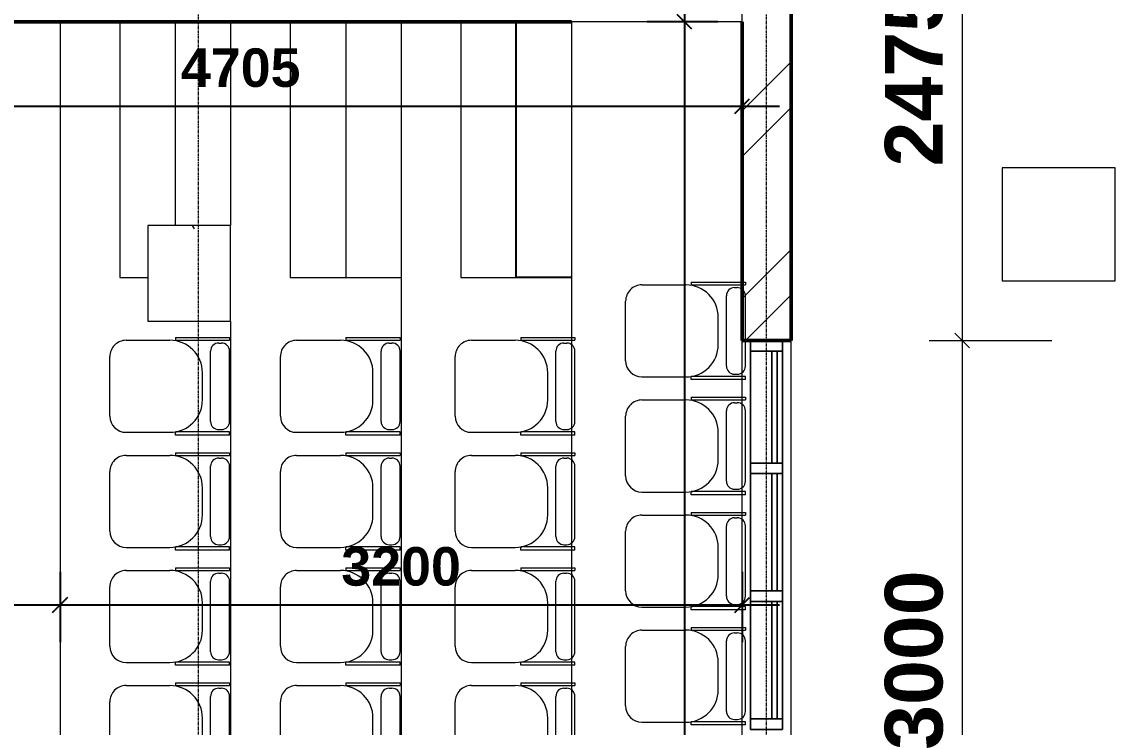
# Model space of a CAD drawing. Header units: inches. Extents: x 22 to 382261, y 22 to 371281.
# Drawn here: x 149155 to 154284, y 253041 to 256350 of the extents above; entities that cross this region are included whole.
import ezdxf

# ---------------------------------------------------------------- set-up
doc = ezdxf.new("R2010")
doc.units = ezdxf.units.IN
doc.header["$MEASUREMENT"] = 0
doc.linetypes.add('Grid Line 1_2_', pattern=[22.225, 12.7, -3.175, 3.175, -3.175])
for name, color, linetype, lineweight in [('A-ANNO-DIMS', 211, 'Continuous', 9), ('A-COLS', 52, 'Continuous', 9), ('A-FLOR', 192, 'Continuous', 9), ('A-GLAZ-CURT', 52, 'Continuous', 9), ('A-GLAZ-CWMG', 51, 'Continuous', 9), ('A-WALL-PATT', 111, 'Continuous', 9), ('I-FURN', 30, 'Continuous', 9), ('I-WALL', 2, 'Continuous', 9), ('Q-CASE', 31, 'Continuous', 9), ('S-GRID', 1, 'Continuous', 9)]:
    doc.layers.add(name, color=color, linetype=linetype, lineweight=lineweight)
doc.styles.add('Arial_B_1', font='arialbd.ttf', dxfattribs={"height": 180.555556})
doc.styles.add('Arial_B_2', font='arialbd.ttf', dxfattribs={"height": 270.833333})
doc.dimstyles.new('1', dxfattribs={"dimscale": 304.8, "dimtxt": 178.545395, "dimasz": 0.227865, "dimexe": 0.574147, "dimexo": 0.0625, "dimgap": 0.287073, "dimtad": 1, "dimdec": 0, "dimzin": 0, "dimdsep": 46, "dimtxsty": 'Arial_B_1', "dimblk1": 'OBLIQUE', "dimblk2": 'OBLIQUE', "dimsah": 1, "dimcen": 0.09, "dimdle": 0.574147, "dimazin": 0, "dimtfac": 1, "dimtdec": 4, "dimtix": 1, "dimtmove": 0, "dimatfit": 3, "dimfxl": 0.574147, "dimfxlon": 1, "dimtvp": 1, "dimtolj": 1, "dimtzin": 0, "dimarcsym": 2})
doc.dimstyles.new('2_2', dxfattribs={"dimscale": 304.8, "dimtxt": 267.818092, "dimasz": 0.227865, "dimexe": 1.377953, "dimexo": 0.0625, "dimgap": 0.287073, "dimtad": 1, "dimdec": 0, "dimzin": 0, "dimdsep": 46, "dimtxsty": 'Arial_B_2', "dimblk1": 'OBLIQUE', "dimblk2": 'OBLIQUE', "dimsah": 1, "dimcen": 0.09, "dimdle": 0.574147, "dimazin": 0, "dimtfac": 1, "dimtdec": 4, "dimtix": 1, "dimtmove": 0, "dimatfit": 3, "dimfxl": 0.574147, "dimfxlon": 1, "dimtvp": 1, "dimtolj": 1, "dimtzin": 0, "dimlwd": 18, "dimlwe": 18, "dimarcsym": 2})

# ---------------------------------------------------------------- blocks, each defined once
blk = doc.blocks.new('System Panel - Glazed-442035-01-Ground floor DIMENSION PLAN')
at = {"layer": 'A-GLAZ-CURT'}
for p, q in [((-262.5, 49.5), (262.5, 49.5)), ((262.5, 49.5), (-262.5, 49.5)), ((-262.5, 24.5), (-262.5, 49.5)), ((-262.5, 49.5), (-262.5, 24.5)), ((-262.5, 24.5), (262.5, 24.5)), ((262.5, 24.5), (-262.5, 24.5)), ((262.5, 49.5), (262.5, 24.5)), ((262.5, 49.5), (262.5, 24.5))]:
    blk.add_line(p, q, dxfattribs=at)
blk = doc.blocks.new('System Panel - Glazed-442046-01-Ground floor DIMENSION PLAN')
at = {"layer": 'A-GLAZ-CURT'}
for p, q in [((-275, 49.5), (275, 49.5)), ((275, 49.5), (-275, 49.5)), ((-275, 24.5), (-275, 49.5)), ((-275, 49.5), (-275, 24.5)), ((-275, 24.5), (275, 24.5)), ((275, 24.5), (-275, 24.5)), ((275, 49.5), (275, 24.5)), ((275, 49.5), (275, 24.5))]:
    blk.add_line(p, q, dxfattribs=at)
blk = doc.blocks.new('System Panel - Glazed-V6-01-Ground floor DIMENSION PLAN')
at = {"layer": 'A-GLAZ-CURT'}
for p, q in [((-262.5, 49.5), (262.5, 49.5)), ((262.5, 49.5), (-262.5, 49.5)), ((-262.5, 24.5), (-262.5, 49.5)), ((-262.5, 49.5), (-262.5, 24.5)), ((-262.5, 24.5), (262.5, 24.5)), ((262.5, 24.5), (-262.5, 24.5)), ((262.5, 49.5), (262.5, 24.5)), ((262.5, 49.5), (262.5, 24.5))]:
    blk.add_line(p, q, dxfattribs=at)
blk = doc.blocks.new('System Panel - Glazed-V7-01-Ground floor DIMENSION PLAN')
at = {"layer": 'A-GLAZ-CURT'}
for p, q in [((-275, 49.5), (275, 49.5)), ((275, 49.5), (-275, 49.5)), ((-275, 24.5), (-275, 49.5)), ((-275, 49.5), (-275, 24.5)), ((-275, 24.5), (275, 24.5)), ((275, 24.5), (-275, 24.5)), ((275, 49.5), (275, 24.5)), ((275, 49.5), (275, 24.5))]:
    blk.add_line(p, q, dxfattribs=at)
blk = doc.blocks.new('Rectangular Mullion - 50 x 150mm-442057-01-Ground floor DIMENSION PLAN')
at = {"layer": 'A-GLAZ-CWMG'}
for p, q in [((0, 75), (-50, 75)), ((-50, 75), (-50, -75)), ((0, -75), (0, 75)), ((-50, -75), (0, -75))]:
    blk.add_line(p, q, dxfattribs=at)
blk = doc.blocks.new('Rectangular Mullion - 50 x 150mm-V16-01-Ground floor DIMENSION PLAN')
at = {"layer": 'A-GLAZ-CWMG'}
for p, q in [((18636.2, 6908.2), (18735.7, 6908.2)), ((18735.7, 6908.2), (18636.2, 6908.2)), ((18636.2, 6908.2), (18636.2, 6383.2)), ((18636.2, 6383.2), (18636.2, 6908.2)), ((18735.7, 6908.2), (18760.7, 6908.2)), ((18760.7, 6908.2), (18735.7, 6908.2)), ((18760.7, 6908.2), (18786.2, 6908.2)), ((18786.2, 6908.2), (18760.7, 6908.2)), ((18786.2, 6383.2), (18786.2, 6908.2)), ((18786.2, 6383.2), (18786.2, 6908.2)), ((18636.2, 6383.2), (18735.7, 6383.2)), ((18735.7, 6383.2), (18636.2, 6383.2)), ((18735.7, 6383.2), (18760.7, 6383.2)), ((18760.7, 6383.2), (18735.7, 6383.2)), ((18760.7, 6383.2), (18786.2, 6383.2)), ((18786.2, 6383.2), (18760.7, 6383.2))]:
    blk.add_line(p, q, dxfattribs=at)
blk = doc.blocks.new('Rectangular Mullion - 50 x 150mm-V9-01-Ground floor DIMENSION PLAN')
at = {"layer": 'A-GLAZ-CWMG'}
for p, q in [((25, 75), (-25, 75)), ((-25, 75), (-25, -24.5)), ((25, -24.5), (25, 75)), ((-25, -24.5), (-25, -49.5)), ((-25, -49.5), (-25, -75)), ((25, -49.5), (25, -24.5)), ((25, -75), (25, -49.5)), ((-25, -75), (25, -75))]:
    blk.add_line(p, q, dxfattribs=at)
blk = doc.blocks.new('Rectangular Mullion - 50 x 150mm-440587-01-Ground floor DIMENSION PLAN')
at = {"layer": 'A-GLAZ-CWMG'}
for p, q in [((18636.2, -141.8), (18735.7, -141.8)), ((18735.7, -141.8), (18636.2, -141.8)), ((18636.2, -666.8), (18636.2, -141.8)), ((18636.2, -141.8), (18636.2, -666.8)), ((18735.7, -141.8), (18760.7, -141.8)), ((18760.7, -141.8), (18735.7, -141.8)), ((18760.7, -141.8), (18786.2, -141.8)), ((18786.2, -141.8), (18760.7, -141.8)), ((18786.2, -141.8), (18786.2, -666.8)), ((18786.2, -141.8), (18786.2, -666.8)), ((18636.2, -666.8), (18735.7, -666.8)), ((18735.7, -666.8), (18636.2, -666.8)), ((18735.7, -666.8), (18760.7, -666.8)), ((18760.7, -666.8), (18735.7, -666.8)), ((18760.7, -666.8), (18786.2, -666.8)), ((18786.2, -666.8), (18760.7, -666.8))]:
    blk.add_line(p, q, dxfattribs=at)
blk = doc.blocks.new('Rectangular Mullion - 50 x 150mm-441106-01-Ground floor DIMENSION PLAN')
at = {"layer": 'A-GLAZ-CWMG'}
for p, q in [((18636.2, -716.8), (18735.7, -716.8)), ((18735.7, -716.8), (18636.2, -716.8)), ((18636.2, -1266.8), (18636.2, -716.8)), ((18636.2, -716.8), (18636.2, -1266.8)), ((18735.7, -716.8), (18760.7, -716.8)), ((18760.7, -716.8), (18735.7, -716.8)), ((18760.7, -716.8), (18786.2, -716.8)), ((18786.2, -716.8), (18760.7, -716.8)), ((18786.2, -716.8), (18786.2, -1266.8)), ((18786.2, -716.8), (18786.2, -1266.8)), ((18636.2, -1266.8), (18735.7, -1266.8)), ((18735.7, -1266.8), (18636.2, -1266.8)), ((18735.7, -1266.8), (18760.7, -1266.8)), ((18760.7, -1266.8), (18735.7, -1266.8)), ((18760.7, -1266.8), (18786.2, -1266.8)), ((18786.2, -1266.8), (18760.7, -1266.8))]:
    blk.add_line(p, q, dxfattribs=at)
blk = doc.blocks.new('Rectangular Mullion - 50 x 150mm-441107-01-Ground floor DIMENSION PLAN')
at = {"layer": 'A-GLAZ-CWMG'}
for p, q in [((18636.2, -716.8), (18735.7, -716.8)), ((18735.7, -716.8), (18636.2, -716.8)), ((18636.2, -716.8), (18636.2, -1266.8)), ((18636.2, -1266.8), (18636.2, -716.8)), ((18735.7, -716.8), (18760.7, -716.8)), ((18760.7, -716.8), (18735.7, -716.8)), ((18760.7, -716.8), (18786.2, -716.8)), ((18786.2, -716.8), (18760.7, -716.8)), ((18786.2, -1266.8), (18786.2, -716.8)), ((18786.2, -1266.8), (18786.2, -716.8)), ((18636.2, -1266.8), (18735.7, -1266.8)), ((18735.7, -1266.8), (18636.2, -1266.8)), ((18735.7, -1266.8), (18760.7, -1266.8)), ((18760.7, -1266.8), (18735.7, -1266.8)), ((18760.7, -1266.8), (18786.2, -1266.8)), ((18786.2, -1266.8), (18760.7, -1266.8))]:
    blk.add_line(p, q, dxfattribs=at)
blk = doc.blocks.new('Rectangular Mullion - 50 x 150mm-440584-01-Ground floor DIMENSION PLAN')
at = {"layer": 'A-GLAZ-CWMG'}
for p, q in [((18636.2, -2516.8), (18786.2, -2516.8)), ((18786.2, -2516.8), (18636.2, -2516.8)), ((18636.2, -3041.8), (18636.2, -2516.8)), ((18636.2, -2516.8), (18636.2, -3041.8)), ((18786.2, -2516.8), (18786.2, -3041.8)), ((18786.2, -2516.8), (18786.2, -3041.8)), ((18636.2, -3041.8), (18786.2, -3041.8)), ((18786.2, -3041.8), (18636.2, -3041.8))]:
    blk.add_line(p, q, dxfattribs=at)
blk = doc.blocks.new('Rectangular Mullion - 50 x 150mm-441108-01-Ground floor DIMENSION PLAN')
at = {"layer": 'A-GLAZ-CWMG'}
for p, q in [((18636.2, -716.8), (18786.2, -716.8)), ((18786.2, -716.8), (18636.2, -716.8)), ((18636.2, -1266.8), (18636.2, -716.8)), ((18636.2, -716.8), (18636.2, -1266.8)), ((18786.2, -716.8), (18786.2, -1266.8)), ((18786.2, -716.8), (18786.2, -1266.8)), ((18636.2, -1266.8), (18786.2, -1266.8)), ((18786.2, -1266.8), (18636.2, -1266.8))]:
    blk.add_line(p, q, dxfattribs=at)
blk = doc.blocks.new('Rectangular Mullion - 50 x 150mm-442042-01-Ground floor DIMENSION PLAN')
at = {"layer": 'A-GLAZ-CWMG'}
for p, q in [((-50, -24.5), (-50, 75)), ((-50, 75), (0, 75)), ((0, 75), (0, -75)), ((-50, -49.5), (-50, -24.5)), ((-50, -75), (-50, -49.5)), ((0, -75), (-50, -75))]:
    blk.add_line(p, q, dxfattribs=at)
blk = doc.blocks.new('Rectangular Mullion - 50 x 150mm-442052-01-Ground floor DIMENSION PLAN')
at = {"layer": 'A-GLAZ-CWMG'}
for p, q in [((-25, -75), (-25, 75)), ((-25, 75), (25, 75)), ((25, 75), (25, -75)), ((25, -75), (-25, -75))]:
    blk.add_line(p, q, dxfattribs=at)
blk = doc.blocks.new('Chair - Auditorium_0001 - Copy - Chair - Auditorium_0001 - Copy-940343-01-Ground floor DIMENSION PLAN')
at = {"layer": 'I-FURN'}
for p, q in [((21, 497.5), (300.4, 497.5)), ((-55.2, 421.3), (-55.2, 215.3)), ((376.6, 421.3), (376.6, 215.3)), ((-67.9, -64.1), (-67.9, 189.9)), ((-67.9, 189.9), (-53, 189.9)), ((-53, -64.1), (-53, 189.9)), ((389.3, 189.9), (376.6, 189.9)), ((376.6, 189.9), (376.6, -64.1)), ((389.3, 189.9), (389.3, -64.1)), ((97.2, 62.9), (224.2, 62.9)), ((-4.4, 24.9), (325.8, 24.9)), ((-42.5, -13.2), (-42.5, -26.2)), ((363.9, -13.2), (363.9, -26.2)), ((-67.9, -64.1), (-53, -64.1)), ((-4.4, -64.3), (325.8, -64.3)), ((389.3, -64.1), (376.6, -64.1))]:
    blk.add_line(p, q, dxfattribs=at)
for centre, radius, start, end in [((21, 421.3), 76.2, 90, 180), ((300.4, 421.3), 76.2, 360, 90), ((97.2, 215.3), 152.4, 180, 270), ((224.2, 215.3), 152.4, 270, 0), ((-4.4, -13.2), 38.1, 90, 180), ((325.8, -13.2), 38.1, 360, 90), ((-4.4, -26.2), 38.1, 180, 270), ((325.8, -26.2), 38.1, 270, 0)]:
    blk.add_arc(centre, radius, start, end, dxfattribs=at)
blk = doc.blocks.new('Chair - Auditorium_0001 - Copy - Chair - Auditorium_0001 - Copy-V19-01-Ground floor DIMENSION PLAN')
at = {"layer": 'I-FURN'}
for p, q in [((21, 497.5), (300.4, 497.5)), ((-55.2, 421.3), (-55.2, 215.3)), ((376.6, 421.3), (376.6, 215.3)), ((-67.9, -64.1), (-67.9, 189.9)), ((-67.9, 189.9), (-53, 189.9)), ((-53, -64.1), (-53, 189.9)), ((389.3, 189.9), (376.6, 189.9)), ((376.6, 189.9), (376.6, -49)), ((389.3, 189.9), (389.3, -49)), ((97.2, 62.9), (224.2, 62.9)), ((-4.4, 24.9), (325.8, 24.9)), ((-42.5, -13.2), (-42.5, -26.2)), ((363.9, -13.2), (363.9, -26.2)), ((376.6, -49), (376.6, -64.1)), ((389.3, -49), (389.3, -64.1)), ((-67.9, -64.1), (-53, -64.1)), ((-4.4, -64.3), (115.9, -64.3)), ((115.9, -64.3), (325.8, -64.3)), ((389.3, -64.1), (376.6, -64.1))]:
    blk.add_line(p, q, dxfattribs=at)
for centre, radius, start, end in [((21, 421.3), 76.2, 90, 180), ((300.4, 421.3), 76.2, 360, 90), ((97.2, 215.3), 152.4, 180, 270), ((224.2, 215.3), 152.4, 270, 0), ((-4.4, -13.2), 38.1, 90, 180), ((325.8, -13.2), 38.1, 360, 90), ((-4.4, -26.2), 38.1, 180, 270), ((325.8, -26.2), 38.1, 270, 322.0375), ((325.8, -26.2), 38.1, 322.0375, 0)]:
    blk.add_arc(centre, radius, start, end, dxfattribs=at)
blk = doc.blocks.new('Casework 24 - Casework 23-690569-01-Ground floor DIMENSION PLAN')
at = {"layer": 'Q-CASE', "lineweight": 18}
for p, q in [((20346.2, 7768.2), (19816.2, 7768.2)), ((19816.2, 7768.2), (19816.2, 7238.2)), ((20346.2, 7238.2), (20346.2, 7768.2)), ((19816.2, 7238.2), (20346.2, 7238.2))]:
    blk.add_line(p, q, dxfattribs=at)
blk = doc.blocks.new('_Oblique')
at = {"color": 0, "linetype": 'ByBlock', "lineweight": -2}
blk.add_line((-0.5, -0.5), (0.5, 0.5), dxfattribs=at)
blk = doc.blocks.new('*D4527')
at = {"layer": 'A-ANNO-DIMS', "color": 0, "lineweight": 18, "transparency": 16777216}
for p, q in [((153566.6, 257505.5), (153566.6, 254680.5)), ((153410.7, 257330.5), (153986.6, 257330.5)), ((153410.7, 254855.5), (153986.6, 254855.5))]:
    blk.add_line(p, q, dxfattribs=at)
at = {"layer": 'Defpoints', "color": 0, "transparency": 16777216}
for p in [(153391.6, 257330.5), (153391.6, 254855.5), (153566.6, 254855.5)]:
    blk.add_point(p, dxfattribs=at)
at = {"layer": 'A-ANNO-DIMS', "color": 0, "lineweight": 18, "transparency": 16777216, "xscale": 69.45312499999999, "yscale": 69.45312499999999, "zscale": 69.45312499999999}
for p, rotation in [((153566.6, 257330.5), 90), ((153566.6, 254855.5), 270)]:
    blk.add_blockref('_Oblique', p, dxfattribs=dict(at, rotation=rotation))
at = {"layer": 'A-ANNO-DIMS', "color": 0, "lineweight": 18, "transparency": 16777216, "insert": (153340.9, 256093), "char_height": 270.83, "width": 979.449, "attachment_point": 5, "rotation": 90, "style": 'Arial_B_2'}
blk.add_mtext('\\A1;2475', dxfattribs=at)
blk = doc.blocks.new('*D4528')
at = {"layer": 'A-ANNO-DIMS', "color": 0, "lineweight": 18, "transparency": 16777216}
for p, q in [((153566.6, 255030.5), (153566.6, 251680.5)), ((153410.7, 254855.5), (153986.6, 254855.5)), ((153410.7, 251855.5), (153986.6, 251855.5))]:
    blk.add_line(p, q, dxfattribs=at)
at = {"layer": 'Defpoints', "color": 0, "transparency": 16777216}
for p in [(153391.6, 254855.5), (153391.6, 251855.5), (153566.6, 251855.5)]:
    blk.add_point(p, dxfattribs=at)
at = {"layer": 'A-ANNO-DIMS', "color": 0, "lineweight": 18, "transparency": 16777216, "xscale": 69.45312499999999, "yscale": 69.45312499999999, "zscale": 69.45312499999999}
for p, rotation in [((153566.6, 254855.5), 90), ((153566.6, 251855.5), 270)]:
    blk.add_blockref('_Oblique', p, dxfattribs=dict(at, rotation=rotation))
at = {"layer": 'A-ANNO-DIMS', "color": 0, "lineweight": 18, "transparency": 16777216, "insert": (153340.9, 253355.5), "char_height": 270.83, "width": 979.449, "attachment_point": 5, "rotation": 90, "style": 'Arial_B_2'}
blk.add_mtext('\\A1;3000', dxfattribs=at)
blk = doc.blocks.new('*D4536')
at = {"layer": 'A-ANNO-DIMS', "color": 0, "lineweight": -2, "transparency": 16777216}
for p, q in [((146018.8, 253770.3), (146018.8, 253439.4)), ((149333.8, 253770.3), (149333.8, 253439.4)), ((145843.8, 253614.4), (149508.8, 253614.4))]:
    blk.add_line(p, q, dxfattribs=at)
at = {"layer": 'Defpoints', "color": 0, "transparency": 16777216}
for p in [(146018.8, 253789.4), (149333.8, 253789.4), (149333.8, 253614.4)]:
    blk.add_point(p, dxfattribs=at)
at = {"layer": 'A-ANNO-DIMS', "color": 0, "lineweight": -2, "transparency": 16777216, "xscale": 69.45312499999999, "yscale": 69.45312499999999, "zscale": 69.45312499999999, "rotation": 180}
blk.add_blockref('_Oblique', (146018.8, 253614.4), dxfattribs=at)
at = {"layer": 'A-ANNO-DIMS', "color": 0, "lineweight": -2, "transparency": 16777216, "xscale": 69.45312499999999, "yscale": 69.45312499999999, "zscale": 69.45312499999999}
blk.add_blockref('_Oblique', (149333.8, 253614.4), dxfattribs=at)
at = {"layer": 'A-ANNO-DIMS', "color": 0, "transparency": 16777216, "insert": (147676.3, 253794.1), "char_height": 180.56, "width": 652.966, "attachment_point": 5, "style": 'Arial_B_1'}
blk.add_mtext('\\A1;3315', dxfattribs=at)
blk = doc.blocks.new('*D4537')
at = {"layer": 'A-ANNO-DIMS', "color": 0, "lineweight": -2, "transparency": 16777216}
for p, q in [((149333.8, 253770.3), (149333.8, 253439.4)), ((152533.8, 253770.3), (152533.8, 253439.4)), ((149158.8, 253614.4), (152708.8, 253614.4))]:
    blk.add_line(p, q, dxfattribs=at)
at = {"layer": 'Defpoints', "color": 0, "transparency": 16777216}
for p in [(149333.8, 253789.4), (152533.8, 253789.4), (152533.8, 253614.4)]:
    blk.add_point(p, dxfattribs=at)
at = {"layer": 'A-ANNO-DIMS', "color": 0, "lineweight": -2, "transparency": 16777216, "xscale": 69.45312499999999, "yscale": 69.45312499999999, "zscale": 69.45312499999999, "rotation": 180}
blk.add_blockref('_Oblique', (149333.8, 253614.4), dxfattribs=at)
at = {"layer": 'A-ANNO-DIMS', "color": 0, "lineweight": -2, "transparency": 16777216, "xscale": 69.45312499999999, "yscale": 69.45312499999999, "zscale": 69.45312499999999}
blk.add_blockref('_Oblique', (152533.8, 253614.4), dxfattribs=at)
at = {"layer": 'A-ANNO-DIMS', "color": 0, "transparency": 16777216, "insert": (150933.8, 253794.1), "char_height": 180.56, "width": 652.966, "attachment_point": 5, "style": 'Arial_B_1'}
blk.add_mtext('\\A1;3200', dxfattribs=at)
blk = doc.blocks.new('*D4594')
at = {"layer": 'A-ANNO-DIMS', "color": 0, "lineweight": -2, "transparency": 16777216}
for p, q in [((147828.8, 256110.7), (147828.8, 255779.7)), ((152533.8, 256110.7), (152533.8, 255779.7)), ((147653.8, 255954.7), (152708.8, 255954.7))]:
    blk.add_line(p, q, dxfattribs=at)
at = {"layer": 'Defpoints', "color": 0, "transparency": 16777216}
for p in [(147828.8, 256129.7), (152533.8, 256129.7), (152533.8, 255954.7)]:
    blk.add_point(p, dxfattribs=at)
at = {"layer": 'A-ANNO-DIMS', "color": 0, "lineweight": -2, "transparency": 16777216, "xscale": 69.45312499999999, "yscale": 69.45312499999999, "zscale": 69.45312499999999, "rotation": 180}
blk.add_blockref('_Oblique', (147828.8, 255954.7), dxfattribs=at)
at = {"layer": 'A-ANNO-DIMS', "color": 0, "lineweight": -2, "transparency": 16777216, "xscale": 69.45312499999999, "yscale": 69.45312499999999, "zscale": 69.45312499999999}
blk.add_blockref('_Oblique', (152533.8, 255954.7), dxfattribs=at)
at = {"layer": 'A-ANNO-DIMS', "color": 0, "transparency": 16777216, "insert": (150181.3, 256134.4), "char_height": 180.56, "width": 652.966, "attachment_point": 5, "style": 'Arial_B_1'}
blk.add_mtext('\\A1;4705', dxfattribs=at)
blk = doc.blocks.new('*D4649')
at = {"layer": 'A-ANNO-DIMS', "color": 0, "lineweight": -2, "transparency": 16777216}
for p, q in [((152263.5, 256525.5), (152263.5, 243130.5)), ((152419.5, 256350.5), (152088.5, 256350.5)), ((152419.5, 243305.5), (152088.5, 243305.5))]:
    blk.add_line(p, q, dxfattribs=at)
at = {"layer": 'Defpoints', "color": 0, "transparency": 16777216}
for p in [(152438.5, 256350.5), (152263.5, 243305.5), (152438.5, 243305.5)]:
    blk.add_point(p, dxfattribs=at)
at = {"layer": 'A-ANNO-DIMS', "color": 0, "lineweight": -2, "transparency": 16777216, "xscale": 69.45312499999999, "yscale": 69.45312499999999, "zscale": 69.45312499999999}
for p, rotation in [((152263.5, 256350.5), 90), ((152263.5, 243305.5), 270)]:
    blk.add_blockref('_Oblique', p, dxfattribs=dict(at, rotation=rotation))
at = {"layer": 'A-ANNO-DIMS', "color": 0, "transparency": 16777216, "insert": (152083.8, 249828), "char_height": 180.56, "width": 816.208, "attachment_point": 5, "rotation": 90, "style": 'Arial_B_1'}
blk.add_mtext('\\A1;13045', dxfattribs=at)

msp = doc.modelspace()

# ---------------------------------------------------------------- hatches: boundary and pattern name
at = {"layer": 'A-COLS'}
h = msp.add_hatch(dxfattribs=at)
h.set_pattern_fill('FP_12', color=256, style=0, pattern_type=2)
h.set_pattern_definition([(0, (133937.62, 247897.27), (1422.4, 355.6), [58.674, -1008.126, 58.674, -1008.126, -5689.6]), (0, (133937.62, 247897.27), (1422.4, 355.6), [-2133.6, 58.674, -2074.926, 58.674, -1008.126, -2489.2]), (0, (133937.62, 247897.27), (1422.4, 355.6), [-5334, 58.674, -652.526, 58.674, -1719.326]), (120, (134471.02, 248075.07), (-1019.1586, 1054.0345), [58.674, -1008.126, 58.674, -1008.126, -5689.6]), (120, (134471.02, 248075.07), (-1019.1586, 1054.0345), [-2133.6, 58.674, -2074.926, 58.674, -1008.126, -2489.2]), (120, (134471.02, 248075.07), (-1019.1586, 1054.0345), [-5334, 58.674, -652.526, 58.674, -1719.326]), (240, (134648.82, 248786.27), (-403.241, -1409.6345), [58.674, -1008.126, 58.674, -1008.126, -5689.6]), (240, (134648.82, 248786.27), (-403.241, -1409.6345), [-2133.6, 58.674, -2074.926, 58.674, -1008.126, -2489.2]), (240, (134648.82, 248786.27), (-403.241, -1409.6345), [-5334, 58.674, -652.526, 58.674, -1719.326])])
h.paths.add_polyline_path([(149746.3, 254945.5), (150133.8, 254945.5), (150133.8, 255395.5), (149746.3, 255395.5), (149746.3, 255348.6)])
at = {"layer": 'A-WALL-PATT'}
h = msp.add_hatch(dxfattribs=at)
h.set_pattern_fill('FP_1', color=256, style=0, pattern_type=2)
h.set_pattern_definition([(45, (133937.6, 247897.3), (-440.033, 440.033), []), (45, (133937.6, 248564), (-440.033, 440.033), [])])
h.paths.add_polyline_path([(152533.8, 243305.5), (152763.8, 243305.5), (152763.8, 244805.5), (152533.8, 244805.5)])
h.paths.add_polyline_path([(152533.8, 247805.5), (152763.8, 247805.5), (152763.8, 251855.5), (152533.8, 251855.5), (152533.8, 248416.8)])
h.paths.add_polyline_path([(152763.8, 254855.5), (152763.8, 256350.5), (152533.8, 256350.5), (152533.8, 254855.5)])

# ---------------------------------------------------------------- linework, layer by layer
at = {"layer": 'A-COLS', "lineweight": 18}
for p, q in [((149746.3, 255395.5), (149746.3, 254945.5)), ((150133.8, 255395.5), (149746.3, 255395.5)), ((150133.8, 254945.5), (150133.8, 255395.5)), ((149746.3, 254945.5), (150133.8, 254945.5))]:
    msp.add_line(p, q, dxfattribs=at)
at = {"layer": 'A-FLOR'}
for p, q in [((152533.8, 243305.5), (152533.8, 256580.5)), ((149333.8, 256350.5), (149333.8, 243305.5)), ((149613.8, 256350.5), (149613.8, 255150.5)), ((149873.8, 256350.5), (149873.8, 255395.5)), ((150133.8, 256350.5), (150133.8, 255395.5)), ((150413.8, 256350.5), (150413.8, 255150.5)), ((150673.8, 256350.5), (150673.8, 255150.5)), ((150933.8, 256350.5), (150933.8, 243305.5)), ((151213.8, 256350.5), (151213.8, 255150.5)), ((152533.8, 256350.5), (151733.8, 256350.5)), ((151733.8, 256350.5), (151733.8, 243305.5)), ((149613.8, 255150.5), (149746.3, 255150.5)), ((150413.8, 255150.5), (150933.8, 255150.5)), ((151213.8, 255150.5), (151473.8, 255150.5)), ((150133.8, 254945.5), (150133.8, 250055.5))]:
    msp.add_line(p, q, dxfattribs=at)
at = {"layer": 'A-FLOR', "lineweight": 25}
for p, q in [((151473.8, 255150.5), (151473.8, 256350.5)), ((151733.8, 255150.5), (151473.8, 255150.5))]:
    msp.add_line(p, q, dxfattribs=at)
at = {"layer": 'I-WALL', "lineweight": 50}
for p, q in [((152763.8, 260135.5), (152763.8, 254855.5)), ((147828.8, 256350.5), (151733.8, 256350.5)), ((152533.8, 254855.5), (152533.8, 256350.5)), ((152763.8, 254855.5), (152533.8, 254855.5))]:
    msp.add_line(p, q, dxfattribs=at)
at = {"layer": 'I-WALL'}
msp.add_line((152763.8, 251855.5), (152763.8, 254855.5), dxfattribs=at)
at = {"layer": 'S-GRID', "linetype": 'Grid Line 1_2_'}
for p, q in [((149983.8, 238493.9), (149983.8, 262908)), ((152648.8, 238493.9), (152648.8, 262908))]:
    msp.add_line(p, q, dxfattribs=at)

# ---------------------------------------------------------------- block references
at = {"layer": 'A-GLAZ-CURT', "rotation": 269.9999999999999}
for name, p in [('System Panel - Glazed-442035-01-Ground floor DIMENSION PLAN', (152648.8, 254543)), ('System Panel - Glazed-V6-01-Ground floor DIMENSION PLAN', (152648.8, 254543)), ('System Panel - Glazed-442046-01-Ground floor DIMENSION PLAN', (152648.8, 253955.5)), ('System Panel - Glazed-V7-01-Ground floor DIMENSION PLAN', (152648.8, 253955.5)), ('System Panel - Glazed-442046-01-Ground floor DIMENSION PLAN', (152648.8, 253355.5)), ('System Panel - Glazed-V7-01-Ground floor DIMENSION PLAN', (152648.8, 253355.5))]:
    msp.add_blockref(name, p, dxfattribs=at)
at = {"layer": 'A-GLAZ-CWMG', "rotation": 89.99999999999993}
for name in ['Rectangular Mullion - 50 x 150mm-442057-01-Ground floor DIMENSION PLAN', 'Rectangular Mullion - 50 x 150mm-442042-01-Ground floor DIMENSION PLAN']:
    msp.add_blockref(name, (152648.8, 254855.5), dxfattribs=at)
at = {"layer": 'A-GLAZ-CWMG'}
for name, p in [('Rectangular Mullion - 50 x 150mm-V16-01-Ground floor DIMENSION PLAN', (133937.6, 247897.3)), ('Rectangular Mullion - 50 x 150mm-440587-01-Ground floor DIMENSION PLAN', (133937.6, 254947.3)), ('Rectangular Mullion - 50 x 150mm-440584-01-Ground floor DIMENSION PLAN', (133937.6, 257322.3)), ('Rectangular Mullion - 50 x 150mm-441106-01-Ground floor DIMENSION PLAN', (133937.6, 254947.3)), ('Rectangular Mullion - 50 x 150mm-441107-01-Ground floor DIMENSION PLAN', (133937.6, 254947.3)), ('Rectangular Mullion - 50 x 150mm-441108-01-Ground floor DIMENSION PLAN', (133937.6, 254947.3)), ('Rectangular Mullion - 50 x 150mm-441106-01-Ground floor DIMENSION PLAN', (133937.6, 254347.3)), ('Rectangular Mullion - 50 x 150mm-441107-01-Ground floor DIMENSION PLAN', (133937.6, 254347.3)), ('Rectangular Mullion - 50 x 150mm-441108-01-Ground floor DIMENSION PLAN', (133937.6, 254347.3))]:
    msp.add_blockref(name, p, dxfattribs=at)
at = {"layer": 'A-GLAZ-CWMG', "extrusion": (0, 0, -1), "rotation": 270.0000000000001}
for name, p in [('Rectangular Mullion - 50 x 150mm-V9-01-Ground floor DIMENSION PLAN', (-152648.8, 254255.5)), ('Rectangular Mullion - 50 x 150mm-442052-01-Ground floor DIMENSION PLAN', (-152648.8, 254255.5)), ('Rectangular Mullion - 50 x 150mm-V9-01-Ground floor DIMENSION PLAN', (-152648.8, 253655.5)), ('Rectangular Mullion - 50 x 150mm-442052-01-Ground floor DIMENSION PLAN', (-152648.8, 253655.5)), ('Rectangular Mullion - 50 x 150mm-V9-01-Ground floor DIMENSION PLAN', (-152648.8, 253055.5)), ('Rectangular Mullion - 50 x 150mm-442052-01-Ground floor DIMENSION PLAN', (-152648.8, 253055.5))]:
    msp.add_blockref(name, p, dxfattribs=at)
at = {"layer": 'I-FURN', "rotation": 89.9999999999999}
for name, p in [('Chair - Auditorium_0001 - Copy - Chair - Auditorium_0001 - Copy-V19-01-Ground floor DIMENSION PLAN', (152484.9, 254739.6)), ('Chair - Auditorium_0001 - Copy - Chair - Auditorium_0001 - Copy-940343-01-Ground floor DIMENSION PLAN', (150064.9, 254479.6)), ('Chair - Auditorium_0001 - Copy - Chair - Auditorium_0001 - Copy-940343-01-Ground floor DIMENSION PLAN', (150864.9, 254479.6)), ('Chair - Auditorium_0001 - Copy - Chair - Auditorium_0001 - Copy-940343-01-Ground floor DIMENSION PLAN', (151684.9, 254479.6)), ('Chair - Auditorium_0001 - Copy - Chair - Auditorium_0001 - Copy-940343-01-Ground floor DIMENSION PLAN', (152484.9, 254199.6)), ('Chair - Auditorium_0001 - Copy - Chair - Auditorium_0001 - Copy-940343-01-Ground floor DIMENSION PLAN', (150064.9, 253939.6)), ('Chair - Auditorium_0001 - Copy - Chair - Auditorium_0001 - Copy-940343-01-Ground floor DIMENSION PLAN', (150864.9, 253939.6)), ('Chair - Auditorium_0001 - Copy - Chair - Auditorium_0001 - Copy-940343-01-Ground floor DIMENSION PLAN', (151684.9, 253939.6)), ('Chair - Auditorium_0001 - Copy - Chair - Auditorium_0001 - Copy-940343-01-Ground floor DIMENSION PLAN', (152484.9, 253659.6)), ('Chair - Auditorium_0001 - Copy - Chair - Auditorium_0001 - Copy-940343-01-Ground floor DIMENSION PLAN', (150064.9, 253399.6)), ('Chair - Auditorium_0001 - Copy - Chair - Auditorium_0001 - Copy-940343-01-Ground floor DIMENSION PLAN', (150864.9, 253399.6)), ('Chair - Auditorium_0001 - Copy - Chair - Auditorium_0001 - Copy-940343-01-Ground floor DIMENSION PLAN', (151684.9, 253399.6)), ('Chair - Auditorium_0001 - Copy - Chair - Auditorium_0001 - Copy-940343-01-Ground floor DIMENSION PLAN', (152484.9, 253119.6)), ('Chair - Auditorium_0001 - Copy - Chair - Auditorium_0001 - Copy-940343-01-Ground floor DIMENSION PLAN', (150064.9, 252859.6)), ('Chair - Auditorium_0001 - Copy - Chair - Auditorium_0001 - Copy-940343-01-Ground floor DIMENSION PLAN', (150864.9, 252859.6)), ('Chair - Auditorium_0001 - Copy - Chair - Auditorium_0001 - Copy-940343-01-Ground floor DIMENSION PLAN', (151684.9, 252859.6))]:
    msp.add_blockref(name, p, dxfattribs=at)
at = {"layer": 'Q-CASE'}
msp.add_blockref('Casework 24 - Casework 23-690569-01-Ground floor DIMENSION PLAN', (133937.6, 247897.3), dxfattribs=at)

# ---------------------------------------------------------------- dimensions: what is measured, and where the dimension line sits
at = {"layer": 'A-ANNO-DIMS', "lineweight": 18}
for base, p1, p2, override, picture, middle in [((153566.6, 254855.5), (153391.6, 257330.5), (153391.6, 254855.5), {"dimpost": '<>', "dimfxl": 2475}, '*D4527', (153340.9, 256093)), ((153566.6, 251855.5), (153391.6, 254855.5), (153391.6, 251855.5), {"dimpost": '<>', "dimfxl": 3000}, '*D4528', (153340.9, 253355.5))]:
    dim = msp.add_linear_dim(base=base, p1=p1, p2=p2, angle=90, dimstyle='2_2', override=override, dxfattribs=at)
    dim.commit()
    dim.dimension.update_dxf_attribs({"geometry": picture, "text_midpoint": middle})
at = {"layer": 'A-ANNO-DIMS'}
dim = msp.add_linear_dim(base=(152263.5, 243305.5), p1=(152438.5, 256350.5), p2=(152438.5, 243305.5), angle=90, dimstyle='1', override={"dimpost": '<>', "dimfxl": 13045}, dxfattribs=at)
dim.commit()
dim.dimension.update_dxf_attribs({"geometry": '*D4649', "text_midpoint": (152083.8, 249828)})
for base, p1, p2, override, picture, middle in [((152533.8, 255954.7), (147828.8, 256129.7), (152533.8, 256129.7), {"dimpost": '<>', "dimfxl": 4705}, '*D4594', (150181.3, 256134.4)), ((149333.8, 253614.4), (146018.8, 253789.4), (149333.8, 253789.4), {"dimpost": '<>', "dimfxl": 3315}, '*D4536', (147676.3, 253794.1)), ((152533.8, 253614.4), (149333.8, 253789.4), (152533.8, 253789.4), {"dimpost": '<>', "dimfxl": 3200}, '*D4537', (150933.8, 253794.1))]:
    dim = msp.add_linear_dim(base=base, p1=p1, p2=p2, dimstyle='1', override=override, dxfattribs=at)
    dim.commit()
    dim.dimension.update_dxf_attribs({"geometry": picture, "text_midpoint": middle})

doc.saveas('drawing.dxf')
